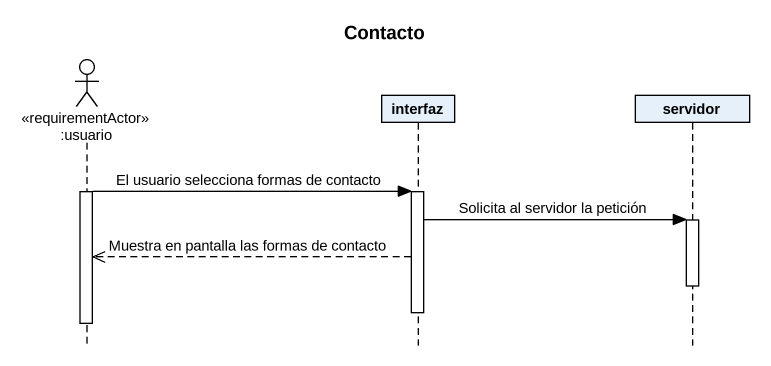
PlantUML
@startuml
title Contacto
hide footbox
actor ":usuario" as usuario <<requirementActor>>
participant interfaz
participant servidor

activate usuario
usuario -> interfaz : El usuario selecciona formas de contacto
activate interfaz
interfaz -> servidor : Solicita al servidor la petición
activate servidor
interfaz -->> usuario : Muestra en pantalla las formas de contacto
deactivate servidor
deactivate interfaz
deactivate usuario
@enduml
